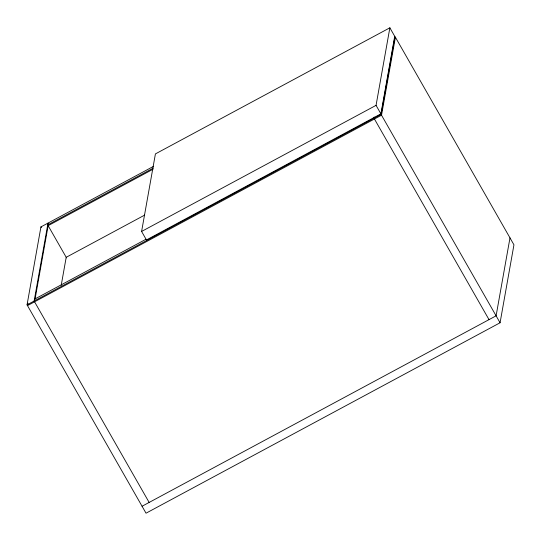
<?xml version="1.0" encoding="UTF-8"?>
<svg xmlns="http://www.w3.org/2000/svg" width="541" height="541" viewBox="0 0 541 541"><rect width="100%" height="100%" fill="white"/><g stroke="black" fill="none" stroke-linecap="round" stroke-linejoin="round"><path stroke-width="0.81" d="M500.067 322.767L381.087 114.428L394.971 36.484L513.95 244.823L500.067 322.767L146.029 513.193L27.05 304.847L40.933 226.902L153.624 166.297M27.936 303.136L27.49 305.624L381.527 115.199L395.41 37.255M35.016 299.329L48.311 224.698M61.201 285.391L66.205 257.3L144.657 215.102M141.6 231.453L155.416 153.908L389.865 27.807L394.714 36.294L380.898 113.847L146.449 239.947L141.6 231.453L376.056 105.353L389.865 27.807M374.216 117.039L374.007 118.236L489.017 319.636M509.987 237.878L496.097 315.822L142.067 506.248M153.299 168.095L47.696 224.894L66.536 257.881M48.135 225.665L152.995 169.265M34.448 299.241L146.009 239.244M27.05 304.847L381.087 114.428M376.056 105.353L380.898 113.847M48.453 223.866L48.014 223.095L34.13 301.039L149.147 502.44M40.933 226.902L41.373 227.673"/></g></svg>
